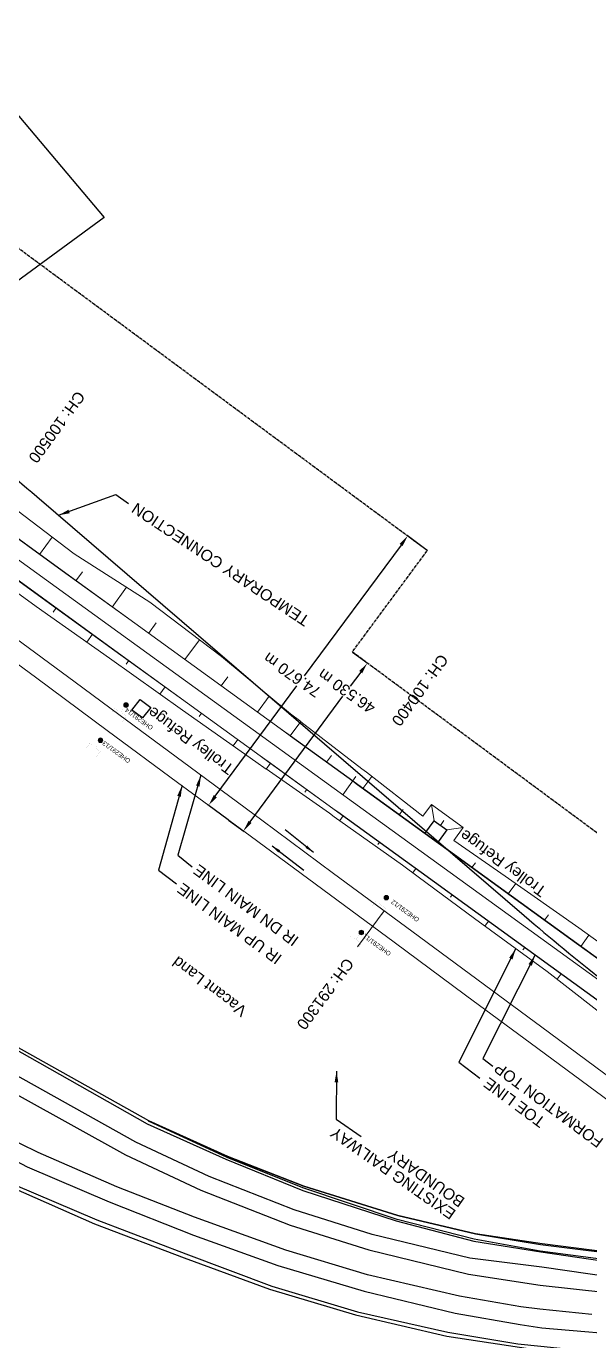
# Model space of a CAD drawing. Header units: metres. Extents: x 644418 to 1306172, y 3366650 to 6747308.
# Drawn here: x 651719.9 to 651845.5, y 3374525.5 to 3374818.6 of the extents above; entities that cross this region are included whole.
import ezdxf
from ezdxf.enums import TextEntityAlignment as Align

# ---------------------------------------------------------------- set-up
doc = ezdxf.new("R2010")
doc.units = ezdxf.units.M
doc.header["$MEASUREMENT"] = 0
doc.linetypes.add('CENTER', pattern=[2, 1.25, -0.25, 0.25, -0.25])
doc.layers.get('Defpoints').update_dxf_attribs({"lineweight": 0})
for name, color, linetype in [('DFCC Boundary', 6, 'CENTER'), ('FOOTPATH', 251, 'Continuous'), ('GRILL', 251, 'Continuous'), ('PROPOSED DFCC FORMATION LINE', 187, 'Continuous'), ('PROPOSED FORMATION LINE - PLAN', 187, 'Continuous'), ('Side Details', 251, 'Continuous'), ('SUB_ROAD_CENTRE', 34, 'Continuous'), ('SUB_ROAD_EDGE', 34, 'Continuous'), ('TOPO_TEXT', 251, 'Continuous'), ('Trolley Refuse', 10, 'Continuous'), ('TROLLEY_STAND', 7, 'Continuous'), ('WATER_LOGGED_AREA', 5, 'Continuous')]:
    doc.layers.add(name, color=color, linetype=linetype)
for name, color, linetype, lineweight in [('Existing Chainage', 7, 'Continuous', 0), ('Existing IR Track', 143, 'Continuous', 0), ('Existing Railway Boundary', 7, 'CENTER', 0), ('flow direction', 7, 'Continuous', 0), ('OHE MAST', 8, 'Continuous', 0), ('OHE MAST TEXT', 8, 'Continuous', 0), ('Proposed Chainage', 10, 'Continuous', 0), ('PROPOSED DFCC TOE LINE', 239, 'Continuous', 0), ('PROPOSED DFCC TOE SLOPES', 239, 'Continuous', 0), ('PROPOSED DFCC TRACK', 1, 'Continuous', 0), ('TEMPORARY CONNECTION', 6, 'Continuous', 0)]:
    doc.layers.add(name, color=color, linetype=linetype, lineweight=lineweight)
doc.styles.get("Standard").update_dxf_attribs({"font": 'arial.ttf'})
doc.styles.add('Style-Arial', font='arial.ttf')
doc.dimstyles.new('DIM', dxfattribs={"dimtxt": 2.5, "dimasz": 2.5, "dimexe": 0.18, "dimexo": 0.0625, "dimgap": 0.09, "dimtad": 0, "dimtih": 1, "dimtoh": 1, "dimdec": 3, "dimzin": 0, "dimdsep": 46, "dimtxsty": 'Standard', "dimcen": 0.09, "dimadec": 0, "dimazin": 0, "dimtfac": 1, "dimtdec": 3, "dimtofl": 0, "dimtmove": 0, "dimatfit": 3, "dimfxl": 1, "dimtolj": 1, "dimtzin": 0, "dimarcsym": 0})
doc.dimstyles.new('ISO-25', dxfattribs={"dimtxt": 2.5, "dimasz": 2.5, "dimexe": 1.25, "dimexo": 0.625, "dimtad": 1, "dimtxsty": 'Standard', "dimcen": 2.5, "dimadec": 0, "dimazin": 0, "dimtfac": 1, "dimtmove": 0, "dimatfit": 3, "dimfxl": 1, "dimarcsym": 0})

# ---------------------------------------------------------------- blocks, each defined once
blk = doc.blocks.new('OHE MAST')
h = blk.add_hatch(color=256)
edge = h.paths.add_edge_path()
edge.add_arc((0, 0), 0.514, 0, 360)
at = {"const_width": 0.01, "flags": 128}
for points in [[(1.5, 3.5), (1.5, 2), (-1.5, 2), (-1.5, 3.5)], [(0, 2), (0, 0)]]:
    blk.add_lwpolyline(points, dxfattribs=at)
blk.add_circle((0, 0), 0.514)
blk = doc.blocks.new('*D1871')
at = {"layer": 'Defpoints', "color": 0, "linetype": 'Continuous', "ltscale": 0.5, "transparency": 16777216}
for p in [(651792.61, 3374679.08), (651795.96, 3374676.61), (651764.97, 3374641.65)]:
    blk.add_point(p, dxfattribs=at)
at = {"layer": 'DFCC Boundary', "color": 0, "linetype": 'Continuous', "lineweight": -2, "ltscale": 0.5, "transparency": 16777216}
for p, q in [((651792.66, 3374679.04), (651796.1, 3374676.5)), ((651794.47, 3374674.6), (651792.14, 3374671.44)), ((651769.8, 3374641.18), (651790.51, 3374669.24)), ((651765.02, 3374641.61), (651768.46, 3374639.07))]:
    blk.add_line(p, q, dxfattribs=at)
at = {"layer": 'DFCC Boundary', "color": 0, "linetype": 'Continuous', "ltscale": 0.5, "transparency": 16777216}
for points in [[(651794.14, 3374674.84), (651794.81, 3374674.35), (651795.96, 3374676.61)], [(651769.47, 3374641.43), (651770.14, 3374640.94), (651768.32, 3374639.17)]]:
    blk.add_solid(points, dxfattribs=at)
at = {"layer": 'DFCC Boundary', "color": 0, "linetype": 'Continuous', "ltscale": 0.5, "transparency": 16777216, "insert": (651791.33, 3374670.34), "char_height": 2.5, "attachment_point": 5, "rotation": 145}
blk.add_mtext('\\A1;46.530 m', dxfattribs=at)
blk = doc.blocks.new('*D1872')
at = {"layer": 'Defpoints', "color": 0, "linetype": 'Continuous', "ltscale": 0.5, "transparency": 16777216}
for p in [(651804.94, 3374704.95), (651809.35, 3374701.7), (651764.97, 3374641.65)]:
    blk.add_point(p, dxfattribs=at)
at = {"layer": 'DFCC Boundary', "color": 0, "linetype": 'Continuous', "lineweight": -2, "ltscale": 0.5, "transparency": 16777216}
for p, q in [((651809.3, 3374701.74), (651804.8, 3374705.06)), ((651803.46, 3374702.94), (651781.88, 3374673.75)), ((651762.05, 3374646.91), (651780.26, 3374671.55)), ((651764.92, 3374641.68), (651760.42, 3374645.01))]:
    blk.add_line(p, q, dxfattribs=at)
at = {"layer": 'DFCC Boundary', "color": 0, "linetype": 'Continuous', "ltscale": 0.5, "transparency": 16777216}
for points in [[(651803.12, 3374703.19), (651803.79, 3374702.7), (651804.94, 3374704.95)], [(651761.72, 3374647.16), (651762.39, 3374646.66), (651760.57, 3374644.9)]]:
    blk.add_solid(points, dxfattribs=at)
at = {"layer": 'DFCC Boundary', "color": 0, "linetype": 'Continuous', "ltscale": 0.5, "transparency": 16777216, "insert": (651779.19, 3374673.97), "char_height": 2.5, "attachment_point": 5, "rotation": 145}
blk.add_mtext('\\A1;74.670 m', dxfattribs=at)

msp = doc.modelspace()

# ---------------------------------------------------------------- linework, layer by layer
at = {"layer": 'DFCC Boundary', "ltscale": 0.5, "flags": 128}
msp.add_lwpolyline([(655695.597, 3371812.1897), (655640.8822, 3371912.823), (655580.0449, 3371996.7158), (655509.7792, 3372062.0857), (655426.9534, 3372113.9756), (655342.6069, 3372167.9462), (655257.8854, 3372221.2222), (655173.2688, 3372275.363), (655087.3459, 3372327.2788), (655002.8598, 3372380.6107), (654914.5097, 3372429.9473), (654741.1355, 3372529.4419), (654650.033, 3372576.4159), (654568.6995, 3372626.155), (654571.9877, 3372630.6369), (654391.4686, 3372756.327), (654377.1337, 3372736.8494), (654004.4289, 3373016.6995), (654007.7887, 3373020.6424), (653690.5739, 3373253.6486), (653690.5425, 3373253.6059), (653433.8132, 3373453.1485), (653440.7668, 3373462.5592), (653208.8394, 3373636.5534), (653216.1698, 3373646.5105), (653142.1983, 3373700.8896), (653053.6963, 3373771.1122), (652994.4341, 3373810.5255), (652929.3691, 3373859.5713), (652860.9168, 3373902.1103), (652749.6028, 3373984.4705), (652631.2396, 3374070.7175), (652636.2281, 3374078.1704), (652537.912, 3374145.7283), (652392.904, 3374241.2711), (652388.7719, 3374235.6812), (652308.569, 3374304.8076), (652315.9256, 3374314.7669), (652103.9815, 3374448.7876), (652083.1937, 3374464.1943), (652072.7494, 3374471.9329), (652052.3219, 3374487.0684), (652038.1897, 3374497.5387), (652024.0173, 3374508.0388), (652009.8347, 3374518.5254), (651995.6683, 3374529), (651981.7515, 3374539.2836), (651967.8828, 3374549.5317), (651954.6903, 3374559.2866), (651941.4997, 3374569.04), (651923.9377, 3374582.0168), (651906.3215, 3374595.0337), (651892.0868, 3374605.5547), (651877.7985, 3374616.1153), (651861.6288, 3374628.0564), (651845.5071, 3374639.9619), (651829.5757, 3374651.7544), (651824.7911, 3374655.296), (651813.6747, 3374663.5244), (651797.4592, 3374675.4968), (651792.6217, 3374679.0685), (651809.3453, 3374701.6999), (651798.0335, 3374710.0518), (651782.3495, 3374721.6444), (651766.6655, 3374733.2369), (651750.5163, 3374745.1875), (651734.3118, 3374757.179), (651717.3274, 3374769.6994), (651700.4625, 3374782.1317), (651684.6001, 3374793.8578), (651668.5938, 3374805.6902), (651652.6806, 3374817.4203), (651636.8173, 3374829.1137), (651620.9269, 3374840.8662), (651604.9647, 3374852.6718), (651588.7459, 3374864.6312), (651572.5882, 3374876.5455), (651556.6943, 3374888.2868), (651540.8409, 3374899.9983), (651524.5553, 3374912.0488), (651508.2568, 3374924.109), (651492.7938, 3374935.5157), (651477.3997, 3374946.8715), (651461.3291, 3374958.7436), (651445.2311, 3374970.6359), (651429.3555, 3374982.3615), (651413.4375, 3374994.1184), (651396.6322, 3375006.522), (651379.7761, 3375018.963), (651363.6644, 3375030.8565), (651352.7728, 3375038.8965), (651331.6522, 3375054.4784), (651315.7738, 3375066.1947), (651299.7306, 3375078.0412), (651283.6239, 3375089.9346), (651273.9044, 3375097.1057), (651264.2377, 3375104.2378), (651243.4187, 3375119.6324), (651222.5077, 3375135.095), (651201.5462, 3375150.5784), (651180.4926, 3375166.1298), (651161.7365, 3375179.9701), (651143.0969, 3375193.7244), (651126.6442, 3375205.9373), (651110.0563, 3375218.2505), (651088.7204, 3375233.9244), (651067.5473, 3375249.4788), (651049.4448, 3375262.8672), (651031.0656, 3375276.4601), (651013.3004, 3375289.5618), (650995.6557, 3375302.5748), (650975.556, 3375317.4171), (650955.4878, 3375332.2363), (650948.8014, 3375337.1771), (650951.4372, 3375340.7501), (650937.0874, 3375351.3535), (650916.0918, 3375366.8677), (650897.9224, 3375380.2929), (650879.805, 3375393.6796), (650866.8386, 3375403.2309), (650853.9116, 3375412.7532), (650835.5886, 3375426.289), (650817.2946, 3375439.8035), (650797.968, 3375454.1206), (650778.7222, 3375468.3781), (650760.7655, 3375481.6337), (650742.8011, 3375494.8949), (650723.0807, 3375509.4255), (650703.3693, 3375523.9495), (650688.6613, 3375534.8372), (650673.8463, 3375545.804), (650653.7938, 3375560.6295), (650633.6894, 3375575.4932), (650612.6421, 3375591.0542), (650592.0153, 3375606.3042), (650570.0328, 3375622.5591), (650548.5001, 3375638.4814), (650530.5234, 3375651.793), (650512.3606, 3375665.2423), (650494.7465, 3375678.2665), (650476.9008, 3375691.462), (650459.2976, 3375704.4721), (650441.3132, 3375717.7633), (650427.1261, 3375728.1319), (650413.8099, 3375737.864), (650402.677, 3375746.2697), (650389.8486, 3375755.6668), (650377.7322, 3375764.5425), (650360.7275, 3375777.1141), (650343.7744, 3375789.6482), (650325.0342, 3375803.5254), (650306.3109, 3375817.39), (650287.6225, 3375831.2124), (650268.717, 3375845.1957), (650250.337, 3375858.8009), (650231.8256, 3375872.5033), (650215.4559, 3375884.6355), (650199.261, 3375896.6381), (650189.9351, 3375903.5429), (650184.6476, 3375907.4517), (650170.3331, 3375918.0338), (650153.2211, 3375930.7288), (650135.9365, 3375943.5518), (650119.2313, 3375955.9159), (650102.3769, 3375968.3905), (650085.2738, 3375981.0461), (650068.2078, 3375993.6742), (650052.7787, 3376005.1011), (650037.4384, 3376016.4621), (650022.1728, 3376027.766), (650006.9632, 3376039.0283), (649974.7512, 3376062.8762), (649961.4537, 3376072.7117), (649948.2091, 3376082.508), (649944.476, 3376085.2722), (649918.728, 3376050.5341), (649909.4316, 3376057.4177), (649896.4092, 3376067.0604), (649893.7832, 3376069.0128), (649891.1645, 3376070.9437), (649888.4639, 3376072.9569), (649875.744, 3376082.3694), (649867.5551, 3376088.4016), (649853.4118, 3376098.8745), (649839.2513, 3376109.3603), (649829.0749, 3376116.9005), (649827.2194, 3376118.2675), (649818.0867, 3376125.0366), (649808.8566, 3376131.8779), (649793.2502, 3376143.4201), (649777.6288, 3376154.9733), (649763.6321, 3376165.3144), (649749.5741, 3376175.7007), (649733.9228, 3376187.2754), (649718.3343, 3376198.8036), (649705.3241, 3376208.4391), (649692.3703, 3376218.0327), (649678.0208, 3376228.6769), (649663.5747, 3376239.3366), (649646.4625, 3376252.0623), (649634.6272, 3376260.744), (649624.9192, 3376267.9946), (649615.0208, 3376275.3876), (649599.9831, 3376286.4834), (649588.9857, 3376294.598), (649590.032, 3376296.0132), (649586.1685, 3376298.8639), (649569.3593, 3376311.3207), (649552.641, 3376323.7102), (649537.2353, 3376335.0739), (649521.9792, 3376346.327), (649506.2408, 3376358.0035), (649490.3575, 3376369.7875), (649475.7578, 3376380.5673), (649461.1933, 3376391.3211), (649445.4753, 3376402.9572), (649429.8494, 3376414.5253), (649414.4906, 3376425.9209), (649378.3483, 3376452.6365), (649368.4603, 3376459.9984), (649352.6509, 3376471.6682), (649336.6992, 3376483.4434), (649322.3941, 3376494.1037), (649307.6557, 3376505.0862), (649290.8736, 3376517.4208), (649273.972, 3376529.8435), (649258.1992, 3376541.4854), (649242.2966, 3376553.2232), (649226.5432, 3376564.8634), (649210.8826, 3376576.435), (649195.2207, 3376588.0769), (649179.5326, 3376599.7383), (649164.9134, 3376610.5118), (649150.5177, 3376621.1205), (649135.415, 3376632.3287), (649120.2337, 3376643.5954), (649107.8929, 3376652.6743), (649095.5927, 3376661.7234), (649079.5687, 3376673.5769), (649063.4846, 3376685.4748), (649046.5651, 3376697.9756), (649029.6506, 3376710.4727), (649013.3465, 3376722.5351), (648996.9805, 3376734.6431), (648980.3936, 3376746.8979), (648963.6626, 3376759.259), (648946.7453, 3376771.7643), (648929.6945, 3376784.3682), (648913.5118, 3376796.3614), (648897.2206, 3376808.435), (648876.2496, 3376823.9678), (648855.1325, 3376839.6089), (648839.3985, 3376851.2044), (648823.6596, 3376862.8037), (648806.187, 3376875.7235), (648788.7814, 3376888.5937), (648772.4766, 3376900.6763), (648756.1277, 3376912.7915), (648748.6058, 3376918.3049), (648733.321, 3376929.6306), (648718.1841, 3376940.8501), (648694.1574, 3376958.9078), (648686.9154, 3376964.1595), (648685.9321, 3376964.8321), (648667.95, 3376978.2197), (648649.3198, 3376992.1471), (648633.5557, 3377003.8368), (648617.684, 3377015.6038), (648613.3865, 3377018.7718), (648613.1308, 3377018.4261), (648605.39, 3377024.1325), (648593.439, 3377032.9404), (648576.5994, 3377045.3816), (648559.8787, 3377057.7351), (648542.9247, 3377070.3132), (648525.9483, 3377082.908), (648511.3109, 3377093.7409), (648496.5572, 3377104.6599), (648477.562, 3377118.7172), (648458.5464, 3377132.7896), (648451.3349, 3377138.2101), (648435.5918, 3377149.862), (648422.1096, 3377159.9046), (648408.3664, 3377170.0637), (648394.6863, 3377180.1761), (648381.6588, 3377189.818), (648368.6059, 3377199.4787), (648354.1188, 3377210.196), (648339.6473, 3377220.9017), (648325.8166, 3377231.1386), (648311.9735, 3377241.3853), (648297.2469, 3377252.2824), (648283.6168, 3377262.3688), (648282.6002, 3377260.9951), (648281.5015, 3377261.8082), (648268.446, 3377271.4578), (648255.3849, 3377281.1115), (648243.3023, 3377290.0413), (648231.5826, 3377298.7116), (648230.1246, 3377299.843), (648216.137, 3377310.1827), (648202.3989, 3377320.3379), (648187.9045, 3377331.0225), (648173.4524, 3377341.7035), (648159.964, 3377351.7009), (648146.3755, 3377361.7726), (648132.3698, 3377372.1252), (648118.3132, 3377382.5155), (648104.5683, 3377392.6752), (648090.8453, 3377402.8186), (648079.0331, 3377411.5788), (648067.1746, 3377420.3734), (648052.1864, 3377431.461), (648037.1291, 3377442.5999), (648023.4384, 3377452.7367), (648009.6421, 3377462.9518), (647998.5681, 3377471.1475), (647977.6651, 3377486.6371), (647970.8013, 3377491.7424), (647954.3046, 3377504.0127), (647940.5645, 3377514.1537), (647927.1436, 3377524.0583), (647912.5029, 3377534.9198), (647897.7662, 3377545.8524), (647883.3488, 3377556.5286), (647868.9785, 3377567.1699), (647855.3948, 3377577.2425), (647841.7032, 3377587.3948), (647828.8284, 3377596.8277), (647815.9828, 3377606.2395), (647798.869, 3377618.9232), (647787.996, 3377626.9816), (647769.1212, 3377640.9619), (647756.6675, 3377650.183), (647742.624, 3377660.5991), (647728.5049, 3377671.0713), (647713.635, 3377682.0926), (647698.699, 3377693.1628), (647681.9918, 3377705.517), (647665.4025, 3377717.7839), (647652.0515, 3377727.6811), (647638.8028, 3377737.5025), (647625.2604, 3377747.546), (647611.724, 3377757.585), (647601.846, 3377764.9047), (647586.5632, 3377776.2354), (647574.9107, 3377784.8659), (647552.1318, 3377801.7377), (647544.5766, 3377807.3492), (647531.2096, 3377817.2774), (647518.7824, 3377826.4783), (647506.3678, 3377835.6698), (647493.0662, 3377845.5438), (647479.7149, 3377855.4547), (647466.3541, 3377865.3556), (647452.9886, 3377875.26), (647440.1702, 3377884.755), (647427.3392, 3377894.2595), (647421.9004, 3377898.2902), (647422.4016, 3377898.9655), (647413.1507, 3377905.8213), (647398.5546, 3377916.6386), (647385.2867, 3377926.4568), (647372.1159, 3377936.2032), (647357.4127, 3377947.1112), (647351.2811, 3377951.6601), (647330.0092, 3377967.4105), (647317.4471, 3377976.6964), (647304.414, 3377986.3606), (647291.335, 3377996.0589), (647278.7541, 3378005.3917), (647266.0777, 3378014.7954), (647252.9457, 3378024.4462), (647239.9839, 3378033.9719), (647225.7512, 3378044.5255), (647211.5179, 3378055.0796), (647196.511, 3378066.208), (647181.4966, 3378077.3419), (647167.7872, 3378087.5064), (647154.0498, 3378097.6917), (647140.7668, 3378107.5414), (647127.4862, 3378117.3893), (647113.2521, 3378127.9375), (647099.0375, 3378138.4713), (647085.0268, 3378148.8592), (647070.9977, 3378159.2608), (647056.5444, 3378169.9697), (647042.0873, 3378180.6814), (647027.5624, 3378191.4464), (647013.0728, 3378202.1851), (646999.864, 3378211.9684), (646986.6741, 3378221.7376), (646973.6148, 3378231.4185), (646960.4875, 3378241.1499), (646945.7953, 3378252.0414), (646931.0256, 3378262.9902), (646930.6274, 3378263.2852), (646951.9475, 3378292.0562)], dxfattribs=at)
at = {"layer": 'Existing Chainage', "color": 0, "linetype": 'Continuous', "lineweight": 13, "flags": 128}
msp.add_lwpolyline([(651793.7694, 3374613.3155), (651799.7124, 3374621.358)], dxfattribs=at)
at = {"layer": 'Existing IR Track', "flags": 128}
for points in [[(651547.0223, 3374808.0365), (651563.1864, 3374796.0912), (651579.1189, 3374784.3325), (651594.9406, 3374772.6556), (651610.9589, 3374760.8073), (651626.6494, 3374749.2014), (651642.7856, 3374737.2881), (651658.6137, 3374725.6023), (651675.5894, 3374713.0667), (651692.2289, 3374700.7793), (651708.6751, 3374688.6433), (651730.784, 3374672.3289), (651740.5678, 3374665.1098), (651756.4758, 3374653.3717), (651772.4107, 3374641.5647), (651788.4038, 3374629.7145), (651804.4734, 3374617.8398), (651820.3699, 3374606.093), (651836.5668, 3374594.1114), (651852.8743, 3374582.0378)], [(651544.4308, 3374804.5331), (651560.6065, 3374792.6055), (651576.5256, 3374780.8318), (651592.4639, 3374769.0439), (651608.3751, 3374757.3152), (651624.2474, 3374745.6152), (651640.2129, 3374733.813), (651656.1152, 3374722.0573), (651673.0205, 3374709.5953), (651689.9496, 3374697.1156), (651706.099, 3374685.1649), (651722.2482, 3374673.2143), (651737.9662, 3374661.5967), (651753.6503, 3374650.004), (651769.8215, 3374638.0643), (651786.0143, 3374626.1085), (651801.8928, 3374614.3552), (651817.845, 3374602.5474), (651833.9874, 3374590.6265), (651850.1571, 3374578.6854)]]:
    msp.add_lwpolyline(points, dxfattribs=at)
at = {"layer": 'FOOTPATH', "linetype": 'Continuous'}
msp.add_polyline3d([(651856.4517, 3374542.5836, 276.112), (651834.5059, 3374545.4344, 275.828), (651819.7399, 3374548.0991, 275.615), (651802.5668, 3374552.5392, 275.286), (651781.5627, 3374559.5529, 274.78), (651764.6672, 3374566.3379, 274.346), (651747.1267, 3374574.4498, 273.867), (651747.2097, 3374574.5438, 273.896), (651764.7778, 3374566.5437, 274.402), (651781.7969, 3374559.9322, 274.884), (651802.774, 3374553.4161, 275.287), (651820.0623, 3374549.3397, 275.665), (651834.532, 3374546.9432, 275.825), (651856.5935, 3374544.1819, 276.173)], dxfattribs=at)
at = {"layer": 'GRILL', "linetype": 'Continuous'}
for points in [[(652142.7375, 3374535.3484, 273.706), (652114.8571, 3374535.9299, 274.383), (652088.5238, 3374536.8715, 274.872), (652062.1041, 3374537.4779, 275.417), (652042.5721, 3374538.1085, 275.711), (652021.1063, 3374538.63, 275.997), (651998.6673, 3374539.2986, 276.32), (651973.6598, 3374540.0301, 276.466), (651938.5545, 3374540.8576, 276.54), (651927.5415, 3374541.5282, 276.646), (651879.4023, 3374542.6976, 276.544), (651856.4655, 3374544.2978, 276.078), (651834.8903, 3374547.0795, 275.826), (651820.0623, 3374549.3397, 275.665), (651802.7724, 3374553.4173, 275.286), (651781.7969, 3374559.9322, 274.884), (651764.8122, 3374566.5329, 274.403), (651747.2083, 3374574.5436, 273.897), (651710.1455, 3374595.2632, 272.727), (651692.7315, 3374606.447, 272.211), (651672.5139, 3374619.3608, 271.501)], [(651658.1987, 3374590.8035, 269.825), (651677.9832, 3374579.7413, 270.437), (651698.6029, 3374568.9931, 271.17), (651716.7412, 3374559.6546, 271.702), (651735.1213, 3374551.5107, 272.437), (651755.12, 3374543.9659, 273.021), (651774.1739, 3374536.9879, 273.673), (651793.3368, 3374531.2441, 274.203), (651813.6864, 3374526.5104, 274.752), (651834.773, 3374523.3101, 275.091), (651846.6416, 3374522.0919, 275.29)]]:
    msp.add_polyline3d(points, dxfattribs=at)
at = {"layer": 'Proposed Chainage', "lineweight": 0, "flags": 128}
msp.add_lwpolyline([(651793.4131, 3374651.2898), (651790.4792, 3374647.2411)], dxfattribs=at)
at = {"layer": 'PROPOSED DFCC FORMATION LINE', "lineweight": 0, "flags": 128}
for points in [[(651778.7724, 3374660.3556), (651776.4848, 3374662.0134), (651760.29, 3374673.7491), (651744.0951, 3374685.4848), (651727.9003, 3374697.2206), (651711.7055, 3374708.9563), (651695.5106, 3374720.692), (651679.3158, 3374732.4278), (651663.121, 3374744.1635), (651646.9262, 3374755.8992), (651630.7313, 3374767.635), (651614.5365, 3374779.3707), (651598.3417, 3374791.1064), (651582.1468, 3374802.8422), (651565.952, 3374814.5779), (651549.7572, 3374826.3136)], [(651549.7865, 3374826.3541), (651565.9813, 3374814.6184), (651582.1762, 3374802.8827), (651598.371, 3374791.1469), (651614.5658, 3374779.4112), (651630.7607, 3374767.6755), (651646.9555, 3374755.9397), (651663.1503, 3374744.204), (651679.3452, 3374732.4683), (651695.54, 3374720.7325), (651711.7348, 3374708.9968), (651727.9297, 3374697.2611), (651744.1245, 3374685.5253), (651760.3193, 3374673.7896), (651776.5141, 3374662.0539), (651778.8017, 3374660.3961)], [(651774.3422, 3374654.2421), (651772.0546, 3374655.8998), (651755.8597, 3374667.6356), (651739.6649, 3374679.3713), (651723.4701, 3374691.107), (651707.2752, 3374702.8428), (651691.0804, 3374714.5785), (651674.8856, 3374726.3142), (651658.6907, 3374738.05), (651642.4959, 3374749.7857), (651626.3011, 3374761.5214), (651610.1063, 3374773.2571), (651593.9114, 3374784.9929), (651577.7166, 3374796.7286), (651561.5218, 3374808.4643), (651545.3269, 3374820.2001)], [(651774.3715, 3374654.2826), (651772.0839, 3374655.9403), (651755.8891, 3374667.676), (651739.6942, 3374679.4118), (651723.4994, 3374691.1475), (651707.3046, 3374702.8832), (651691.1097, 3374714.619), (651674.9149, 3374726.3547), (651658.7201, 3374738.0904), (651642.5253, 3374749.8262), (651626.3304, 3374761.5619), (651610.1356, 3374773.2976), (651593.9408, 3374785.0334), (651577.7459, 3374796.7691), (651561.5511, 3374808.5048), (651545.3563, 3374820.2406)], [(652054.0845, 3374460.8482), (652051.7969, 3374462.5059), (652035.6021, 3374474.2416), (652019.4073, 3374485.9774), (652003.2125, 3374497.7131), (651987.0176, 3374509.4488), (651970.8228, 3374521.1846), (651954.628, 3374532.9203), (651938.4331, 3374544.656), (651922.2383, 3374556.3918), (651906.0435, 3374568.1275), (651889.8486, 3374579.8632), (651873.6538, 3374591.599), (651857.459, 3374603.3347), (651841.2641, 3374615.0704), (651825.0693, 3374626.8062), (651812.3544, 3374636.0201), (651808.8745, 3374638.5419), (651793.7644, 3374649.4915), (651792.6796, 3374650.2776), (651778.7863, 3374660.3456)], [(652054.1139, 3374460.8887), (652051.8263, 3374462.5464), (652035.6315, 3374474.2821), (652019.4366, 3374486.0179), (652003.2418, 3374497.7536), (651987.047, 3374509.4893), (651970.8521, 3374521.2251), (651954.6573, 3374532.9608), (651938.4625, 3374544.6965), (651922.2676, 3374556.4323), (651906.0728, 3374568.168), (651889.878, 3374579.9037), (651873.6831, 3374591.6395), (651857.4883, 3374603.3752), (651841.2935, 3374615.1109), (651825.0986, 3374626.8467), (651812.3838, 3374636.0606), (651808.9038, 3374638.5824), (651793.7938, 3374649.532), (651792.709, 3374650.3181), (651778.816, 3374660.3858)], [(652049.6543, 3374454.7346), (652047.3667, 3374456.3924), (652031.1719, 3374468.1281), (652014.977, 3374479.8638), (651998.7822, 3374491.5996), (651982.5874, 3374503.3353), (651966.3926, 3374515.071), (651950.1977, 3374526.8068), (651934.0029, 3374538.5425), (651917.8081, 3374550.2782), (651901.6132, 3374562.014), (651885.4184, 3374573.7497), (651869.2236, 3374585.4854), (651853.0287, 3374597.2212), (651836.8339, 3374608.9569), (651820.6391, 3374620.6926), (651807.9242, 3374629.9066), (651804.4442, 3374632.4284), (651789.3342, 3374643.378), (651788.2494, 3374644.1641), (651774.2992, 3374654.2733)], [(652049.6836, 3374454.7751), (652047.396, 3374456.4329), (652031.2012, 3374468.1686), (652015.0064, 3374479.9043), (651998.8116, 3374491.6401), (651982.6167, 3374503.3758), (651966.4219, 3374515.1115), (651950.2271, 3374526.8472), (651934.0322, 3374538.583), (651917.8374, 3374550.3187), (651901.6426, 3374562.0544), (651885.4477, 3374573.7902), (651869.2529, 3374585.5259), (651853.0581, 3374597.2616), (651836.8632, 3374608.9974), (651820.6684, 3374620.7331), (651807.9535, 3374629.9471), (651804.4736, 3374632.4688), (651789.3635, 3374643.4185), (651788.2787, 3374644.2046), (651774.3289, 3374654.3135)]]:
    msp.add_lwpolyline(points, dxfattribs=at)
at = {"layer": 'PROPOSED DFCC TOE LINE', "lineweight": 0, "flags": 128}
for points in [[(651671.8844, 3374740.4071), (651676.5981, 3374739.2092), (651681.1504, 3374734.9593), (651698.2805, 3374724.5143), (651714.6892, 3374713.0737), (651730.6098, 3374700.9596), (651747.495, 3374690.1765), (651763.4199, 3374678.0683), (651778.8534, 3374665.2819), (651781.0909, 3374663.5551)], [(651773.4251, 3374652.9766), (651771.1119, 3374654.5989), (651754.739, 3374666.089), (651738.4833, 3374677.7407), (651722.1303, 3374689.2582), (651705.9426, 3374701.0037), (651689.1337, 3374711.8922), (651673.4104, 3374724.2786), (651663.692, 3374730.693)], [(651781.1336, 3374663.5221), (651794.6937, 3374653.0569), (651795.7729, 3374652.2632), (651808.3189, 3374642.4354), (651810.2516, 3374645.1024), (651817.3293, 3374639.9734), (651815.2046, 3374637.0415), (651826.7078, 3374629.0672), (651843.062, 3374617.5514), (651859.314, 3374605.8946), (651875.3142, 3374593.8902), (651891.7147, 3374582.4384), (651907.3334, 3374569.9076), (651923.0961, 3374557.5755), (651939.0684, 3374545.5326), (651955.4076, 3374533.9962), (651971.3596, 3374521.9253), (651987.3421, 3374509.8967), (652003.4922, 3374498.0991), (652008.9681, 3374494.7791)], [(652003.089, 3374486.6663), (651998.1283, 3374490.6972), (651982.3717, 3374503.0377), (651966.0279, 3374514.5679), (651949.8577, 3374526.3375), (651933.7873, 3374538.2451), (651917.4799, 3374549.8253), (651901.0171, 3374561.1913), (651884.8183, 3374572.9216), (651868.1116, 3374583.951), (651851.7961, 3374595.5202), (651836.0387, 3374607.8595), (651819.8631, 3374619.6218), (651807.2455, 3374628.9701), (651803.7971, 3374631.5353), (651788.5852, 3374642.3444), (651787.4882, 3374643.1137), (651773.3697, 3374653.0154)]]:
    msp.add_lwpolyline(points, dxfattribs=at)
at = {"layer": 'PROPOSED DFCC TOE SLOPES', "linetype": 'Continuous', "lineweight": 0, "flags": 128}
for points in [[(651722.8961, 3374700.8469), (651725.6904, 3374704.7028)], [(651730.9936, 3374694.979), (651732.4142, 3374696.9395)], [(651739.091, 3374689.1112), (651742.2775, 3374693.5085)], [(651726.5927, 3374688.906), (651725.9232, 3374687.9822)], [(651734.6901, 3374683.0381), (651733.4303, 3374681.2996)], [(651747.1884, 3374683.2433), (651748.8625, 3374685.5536)], [(651755.2858, 3374677.3754), (651758.4992, 3374681.8097)], [(651742.7875, 3374677.1702), (651742.1878, 3374676.3427)], [(651763.3832, 3374671.5076), (651764.8755, 3374673.5668)], [(651750.8849, 3374671.3024), (651749.716, 3374669.6893)], [(651771.4806, 3374665.6397), (651774.0845, 3374669.2329)], [(651758.9823, 3374665.4345), (651758.4243, 3374664.6644)], [(651767.0797, 3374659.5666), (651766.0527, 3374658.1493)]]:
    msp.add_lwpolyline(points, dxfattribs=at)
at = {"layer": 'PROPOSED DFCC TOE SLOPES', "flags": 128}
for points in [[(651778.7724, 3374660.3556), (651781.0909, 3374663.5551)], [(651774.3715, 3374654.2826), (651773.4251, 3374652.9766)], [(651786.8698, 3374654.4878), (651787.9404, 3374655.9652)], [(651794.9672, 3374648.6199), (651796.9431, 3374651.3465)], [(651782.4689, 3374648.4147), (651782.0411, 3374647.8243)], [(651810.8358, 3374641.443), (651810.2516, 3374645.1024)], [(651790.5663, 3374642.5468), (651789.7961, 3374641.484)], [(651803.0647, 3374642.752), (651803.9428, 3374643.9638)], [(651812.2528, 3374640.4161), (651813.0216, 3374641.477)], [(651813.6699, 3374639.3892), (651817.3293, 3374639.9734)], [(651798.6638, 3374636.679), (651798.3059, 3374636.1852)], [(651806.7612, 3374630.8111), (651806.064, 3374629.849)], [(651819.2595, 3374631.0163), (651820.0347, 3374632.0861)], [(651827.3569, 3374625.1484), (651829.0179, 3374627.4405)], [(651814.8586, 3374624.9432), (651814.4782, 3374624.4183)], [(651822.956, 3374619.0754), (651822.148, 3374617.9603)], [(651835.4543, 3374619.2806), (651836.3247, 3374620.4816)], [(651843.5517, 3374613.4127), (651845.3576, 3374615.9048)], [(651831.0534, 3374613.2075), (651830.6446, 3374612.6433)], [(651839.1508, 3374607.3396), (651838.2645, 3374606.1165)]]:
    msp.add_lwpolyline(points, dxfattribs=at)
at = {"layer": 'PROPOSED DFCC TRACK', "color": 12, "flags": 128}
msp.add_lwpolyline([(652051.8841, 3374457.8117), (651483.1316, 3374869.9633), (651480.0951, 3374872.1638), (651477.0587, 3374874.3645), (651474.0227, 3374876.5656), (651470.9871, 3374878.7673), (651467.952, 3374880.9698), (651464.9177, 3374883.1733), (651461.8843, 3374885.3781), (651458.8519, 3374887.5843, -0.00144677), (651426.1699, 3374911.5196), (651423.1515, 3374913.7448), (651420.1341, 3374915.9715), (651417.1177, 3374918.1993), (651414.1019, 3374920.4282), (651411.0868, 3374922.6578), (651408.0721, 3374924.8881), (651405.0578, 3374927.1188), (651402.0435, 3374929.3497), (646816.8315, 3378323.0253)], format="xyb", dxfattribs=at)
at = {"layer": 'SUB_ROAD_CENTRE', "linetype": 'Continuous'}
for points in [[(652140.6905, 3374529.7807, 273.732), (652114.9668, 3374530.5303, 274.297), (652087.533, 3374531.2157, 274.874), (652041.9863, 3374532.4929, 275.577), (652021.2394, 3374533.3467, 275.83), (651998.7006, 3374533.8438, 276.012), (651973.778, 3374534.3917, 276.14), (651939.0066, 3374535.6813, 276.243), (651880.3071, 3374537.0784, 276.314), (651856.3713, 3374538.7512, 276.026), (651834.825, 3374541.8849, 275.762), (651818.8054, 3374543.9158, 275.693), (651797.0472, 3374549.1578, 275.253), (651779.6398, 3374554.6744, 274.886), (651760.7227, 3374562.1135, 274.434), (651744.3204, 3374569.7898, 274.001), (651707.8167, 3374590.1116, 272.82), (651688.8434, 3374602.2078, 272.144), (651670.5121, 3374614.3003, 271.534), (651656.056, 3374623.914, 270.986), (651614.269, 3374651.041, 269.779), (651588.858, 3374667.544, 269.342)], [(651577.5338, 3374645.7636, 268.748), (651661.1268, 3374595.6259, 269.642), (651681.24, 3374584.3887, 270.157), (651701.0304, 3374573.6596, 270.858), (651717.4723, 3374565.6524, 271.367), (651720.1282, 3374564.2356, 271.465), (651738.3788, 3374556.4575, 272.08), (651757.1808, 3374549.0334, 272.622), (651776.0122, 3374542.2471, 273.195), (651795.2653, 3374536.502, 273.773), (651815.5044, 3374531.6574, 274.395), (651830.0279, 3374529.1044, 274.626), (651834.8358, 3374528.3779, 274.741), (651857.5423, 3374526.4504, 275.223)]]:
    msp.add_polyline3d(points, dxfattribs=at)
at = {"layer": 'SUB_ROAD_EDGE', "linetype": 'Continuous'}
for points in [[(651592.704, 3374671.221, 269.291), (651618.768, 3374654.834, 269.704), (651660.656, 3374627.12, 271.003), (651672.3833, 3374618.8913, 271.343), (651692.4656, 3374606.0839, 272.04), (651709.9367, 3374594.7411, 272.58), (651746.8791, 3374573.8493, 273.724), (651764.4374, 3374565.9728, 274.177), (651781.5404, 3374559.0097, 274.632), (651802.3937, 3374552.1915, 275.09), (651819.6869, 3374547.6965, 275.45), (651834.599, 3374545.2784, 275.617), (651856.4201, 3374542.1062, 275.881), (651882.4453, 3374540.3933, 276.292), (651916.9689, 3374539.3182, 276.302), (651938.5238, 3374538.9823, 276.231), (651973.7669, 3374538.0803, 276.082), (651998.6996, 3374537.946, 275.96), (652020.9934, 3374537.8724, 275.735), (652042.374, 3374537.8658, 275.671), (652063.2329, 3374536.9731, 275.179), (652088.6187, 3374536.0593, 274.723), (652114.6906, 3374535.616, 274.187), (652142.5677, 3374534.8284, 273.557)], [(651585.9, 3374660.489, 269.382), (651587.666, 3374660.221, 269.352), (651611.383, 3374646.509, 269.935), (651653.714, 3374620.005, 271.067), (651668.8624, 3374610.7317, 271.606), (651706.766, 3374586.4552, 272.969), (651742.027, 3374566.9548, 274.179), (651758.8554, 3374559.0516, 274.657), (651778.753, 3374551.2401, 275.119), (651796.2692, 3374545.712, 275.473), (651818.4753, 3374540.3155, 275.912), (651834.4586, 3374537.8394, 276.01), (651856.7977, 3374535.42, 276.203), (651881.9535, 3374533.7075, 276.409), (651916.6661, 3374532.5795, 276.398), (651940.5076, 3374531.8396, 276.396), (651975.302, 3374530.7291, 276.281), (651998.8128, 3374530.1383, 276.128), (652022.0418, 3374529.42, 275.935), (652041.7996, 3374528.9788, 275.698), (652064.2511, 3374528.2184, 275.376), (652087.7576, 3374527.727, 274.976), (652116.0798, 3374526.8145, 274.386), (652140.8786, 3374526.1182, 273.831)], [(651845.9839, 3374531.3275, 274.741), (651834.4031, 3374532.5012, 274.501), (651830.1805, 3374533.0315, 274.431), (651816.5255, 3374535.381, 274.202), (651796.0168, 3374540.1677, 273.572), (651777.8134, 3374545.666, 272.993), (651757.422, 3374553.0403, 272.385), (651740.072, 3374559.7773, 271.908), (651722.561, 3374567.4234, 271.342), (651718.5951, 3374569.3784, 271.2), (651702.0811, 3374577.4009, 270.73), (651683.3408, 3374587.5954, 270.155), (651662.0051, 3374599.7576, 269.663), (651650.789, 3374606.475, 269.51), (651603.936, 3374637.993, 269.325), (651580.896, 3374651.598, 269.138)], [(651574.217, 3374640.112, 268.784), (651598.704, 3374627.379, 269.04), (651620.534, 3374613.226, 269.241), (651651.4, 3374595.92, 269.487), (651678.7127, 3374580.613, 270.258), (651698.6957, 3374569.5771, 271.024), (651715.7685, 3374561.1846, 271.586), (651717.0266, 3374560.3555, 271.656), (651735.6646, 3374552.4357, 272.322), (651755.4949, 3374544.8346, 272.903), (651774.6353, 3374537.6468, 273.479), (651793.7763, 3374531.9457, 274.053), (651813.9049, 3374527.4139, 274.606), (651829.4849, 3374524.8114, 274.863), (651834.6554, 3374524.2755, 274.958), (651846.7355, 3374523.0326, 275.193)]]:
    msp.add_polyline3d(points, dxfattribs=at)
at = {"layer": 'TEMPORARY CONNECTION', "lineweight": 30, "flags": 128}
msp.add_lwpolyline([(649875.1433, 3376059.4619, 0.02078817), (649913.3305, 3376033.5833), (650035.246, 3375958.1608, -0.02078817), (650073.4332, 3375932.2822), (651423.4635, 3374933.0776, 0.00251821), (651480.3487, 3374891.4167), (651686.0505, 3374742.3529, -0.02078817), (651722.2466, 3374713.7556), (651830.9367, 3374620.2908, 0.02078817), (651867.1327, 3374591.6935)], format="xyb", dxfattribs=at)
at = {"layer": 'Trolley Refuse'}
msp.add_lwpolyline([(651811.6161, 3374636.5551), (651808.782, 3374638.6089), (651810.8358, 3374641.443), (651813.6699, 3374639.3892)], close=True, dxfattribs=at)
at = {"layer": 'TROLLEY_STAND', "linetype": 'Continuous'}
msp.add_polyline3d([(651745.826, 3374664.37, 268.423), (651743.449, 3374666.128, 268.428), (651745.279, 3374668.478, 268.344), (651747.656, 3374666.72, 268.344)], close=True, dxfattribs=at)
at = {"layer": 'WATER_LOGGED_AREA', "linetype": 'Continuous'}
msp.add_polyline3d([(651692.55, 3374770.537, 265.02), (651717.066, 3374799.986, 265.182), (651737.243, 3374775.968, 265.954), (651709.559, 3374755.67, 266.074)], close=True, dxfattribs=at)

# ---------------------------------------------------------------- block references
at = {"layer": 'OHE MAST', "color": 2, "rotation": 143.3908318566117}
for p in [(651742.154, 3374667.249), (651736.47, 3374659.397), (651800.189, 3374624.285), (651794.604, 3374616.523)]:
    msp.add_blockref('OHE MAST', p, dxfattribs=at)

# ---------------------------------------------------------------- texts
at = {"layer": 'Existing Chainage', "color": 0, "linetype": 'Continuous', "lineweight": 0, "insert": (651781.0351, 3374595.328), "char_height": 2.5, "attachment_point": 6, "rotation": 233.537265, "line_spacing_factor": 0.6, "style": 'Style-Arial'}
msp.add_mtext('CH: 291300', dxfattribs=at)
at = {"layer": 'Existing IR Track', "color": 7, "lineweight": 0}
for s, rotation, p in [('IR DN MAIN LINE', 143.586435, (651757.6552, 3374630.8645)), ('IR UP MAIN LINE', 143.589871, (651754.0502, 3374626.7145))]:
    msp.add_text(s, height=2.5, rotation=rotation, dxfattribs=at).set_placement(p, align=Align.MIDDLE_RIGHT)
at = {"layer": 'Existing Railway Boundary', "linetype": 'Continuous', "ltscale": 5}
for s, p in [('EXISTING RAILWAY', (651815.8973, 3374554.3896)), ('BOUNDARY', (651817.884, 3374557.1133))]:
    msp.add_text(s, height=2.5, rotation=145, dxfattribs=at).set_placement(p)
at = {"layer": 'OHE MAST TEXT'}
for s, p in [('OHE291/14', (651745.0434, 3374664.1511)), ('OHE291/13', (651740.0075, 3374656.7638)), ('OHE291/12', (651804.39, 3374621.3489)), ('OHE291/11', (651798.0935, 3374613.753))]:
    msp.add_text(s, height=1, rotation=144, dxfattribs=at).set_placement(p, align=Align.MIDDLE_CENTER)
at = {"layer": 'Proposed Chainage', "lineweight": 0, "char_height": 2.5, "attachment_point": 6, "rotation": 234.070692, "line_spacing_factor": 0.6, "style": 'Style-Arial'}
for s, insert in [('CH: 100500', (651721.2408, 3374721.6979)), ('CH: 100400', (651802.2149, 3374663.0193))]:
    msp.add_mtext(s, dxfattribs=dict(at, insert=insert))
at = {"layer": 'PROPOSED DFCC TOE LINE', "lineweight": 0}
msp.add_text('TOE LINE', height=2.5, rotation=143.381214, dxfattribs=at).set_placement((651823.0945, 3374584.3493), align=Align.RIGHT)
at = {"layer": 'PROPOSED FORMATION LINE - PLAN', "lineweight": 0}
msp.add_text('FORMATION TOP', height=2.5, rotation=143.381214, dxfattribs=at).set_placement((651825.4267, 3374587.6966), align=Align.RIGHT)
at = {"layer": 'Side Details'}
msp.add_text('Vacant Land', height=2.5, rotation=142.852901, dxfattribs=at).set_placement((651769.3517, 3374599.5455))
at = {"layer": 'TEMPORARY CONNECTION', "style": 'Style-Arial'}
msp.add_text('TEMPORARY CONNECTION', height=2.5, rotation=146.40432, dxfattribs=at).set_placement((651744.5269, 3374712.5207), align=Align.RIGHT)
at = {"layer": 'TOPO_TEXT'}
msp.add_text('Trolley Refuge', height=2.5, rotation=143.572614, dxfattribs=at).set_placement((651766.4417, 3374653.5492))
at = {"layer": 'Trolley Refuse', "style": 'Style-Arial'}
msp.add_text('Trolley Refuge', height=2.5, rotation=144, dxfattribs=at).set_placement((651836.1018, 3374626.2958))

# ---------------------------------------------------------------- dimensions: what is measured, and where the dimension line sits
at = {"layer": 'DFCC Boundary', "linetype": 'Continuous', "ltscale": 0.5}
for base, p2, angle, picture, middle in [((651804.9422, 3374704.9537), (651809.3453, 3374701.6999), 53.537265, '*D1872', (651779.1913, 3374673.9677)), ((651795.9565, 3374676.6063), (651792.6067, 3374679.0796), 53.560277, '*D1871', (651791.3267, 3374670.3356))]:
    dim = msp.add_linear_dim(base=base, p1=(651764.969, 3374641.6471), p2=p2, angle=angle, dimstyle='DIM', override={"dimpost": ' m', "dimtmove": 2}, dxfattribs=at)
    dim.commit()
    dim.dimension.update_dxf_attribs({"geometry": picture, "text_midpoint": middle, "dimtype": 129, "text_rotation": 145})

# ---------------------------------------------------------------- leaders
at = {"layer": 'Existing IR Track', "color": 7, "lineweight": 0}
for points in [[(651758.8494, 3374651.5795), (651753.6684, 3374633.7353), (651756.8943, 3374631.1813)], [(651754.6463, 3374649.3043), (651749.3727, 3374630.4075), (651753.3919, 3374627.368)]]:
    msp.add_leader(points, dimstyle='ISO-25', override={"dimtxt": 0.5, "dimtad": 0}, dxfattribs=at)
at = {"layer": 'Existing Railway Boundary', "linetype": 'Continuous', "ltscale": 5}
msp.add_leader([(651789.081, 3374585.6052), (651789.0011, 3374574.8956), (651794.5477, 3374570.9943)], dimstyle='ISO-25', override={"dimtxt": 0.5, "dimtad": 0}, dxfattribs=at)
at = {"layer": 'flow direction', "lineweight": 0}
for points in [[(651783.9253, 3374634.3894), (651777.6179, 3374639.4496)], [(651774.7239, 3374635.8352), (651781.7841, 3374630.3976)]]:
    msp.add_leader(points, dimstyle='ISO-25', override={"dimtxt": 0.5, "dimasz": 2, "dimtad": 0}, dxfattribs=at)
at = {"layer": 'PROPOSED DFCC TOE LINE', "lineweight": 0}
msp.add_leader([(651829.055, 3374612.9378), (651816.3774, 3374587.5937), (651821.0569, 3374584.021)], dimstyle='ISO-25', override={"dimtxt": 3, "dimasz": 2.5, "dimgap": 0.625, "dimtad": 0, "dimdec": 3, "dimzin": 2, "dimtdec": 3}, dxfattribs=at)
at = {"layer": 'PROPOSED FORMATION LINE - PLAN', "lineweight": 0}
msp.add_leader([(651833.3825, 3374611.5198), (651821.6827, 3374588.4059), (651823.9432, 3374586.705)], dimstyle='ISO-25', override={"dimtxt": 3, "dimasz": 2.5, "dimgap": 0.625, "dimtad": 0, "dimdec": 3, "dimzin": 2, "dimtdec": 3}, dxfattribs=at)
at = {"layer": 'TEMPORARY CONNECTION'}
msp.add_leader([(651727.1112, 3374709.5724, 268.8225), (651739.9091, 3374714.1843, 268.8225), (651742.7092, 3374712.1792, 268.8225)], dimstyle='ISO-25', override={"dimtxt": 3, "dimasz": 2.5, "dimgap": 0.625, "dimtad": 0, "dimdec": 3, "dimzin": 2, "dimtdec": 3}, dxfattribs=at)

doc.saveas('drawing.dxf')
